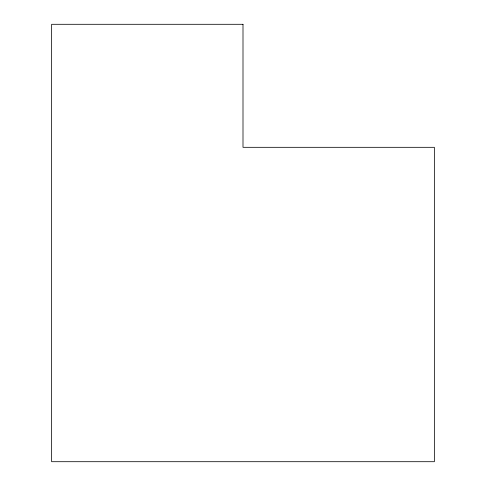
<?xml version="1.0" encoding="UTF-8"?>
<svg xmlns="http://www.w3.org/2000/svg" width="486" height="486" viewBox="0 0 486 486"><rect width="100%" height="100%" fill="white"/><g stroke="black" fill="none" stroke-linecap="round" stroke-linejoin="round"><path stroke-width="0.73" d="M243 24.3L51.638 24.3L51.638 461.7L434.363 461.7L434.363 147.319L243 147.319L243 24.3"/></g></svg>
